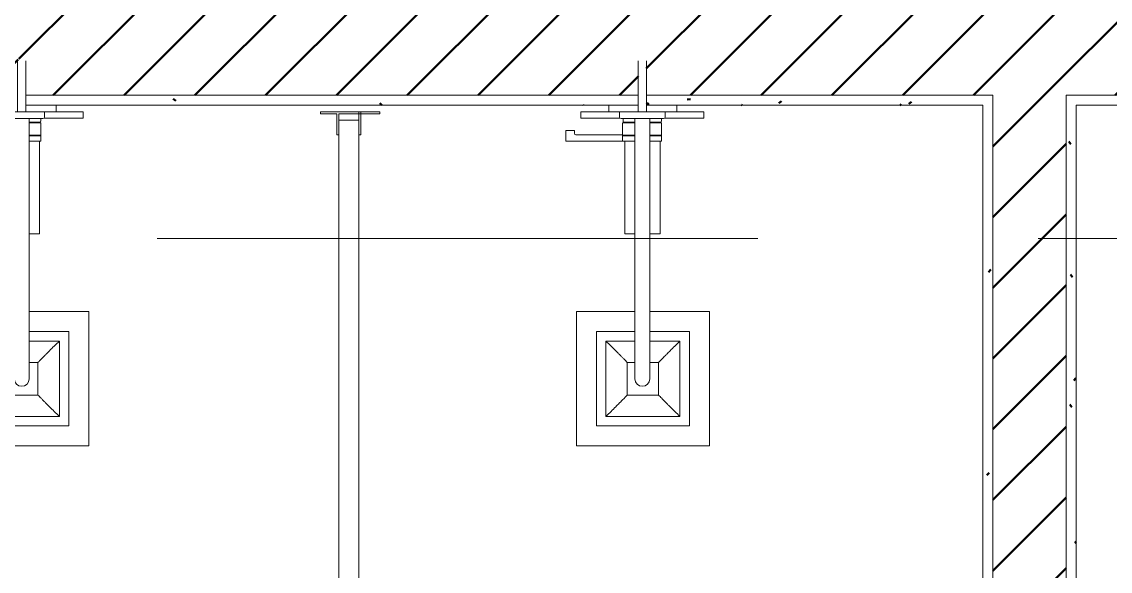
# Model space of a CAD drawing. Header units: millimetres. Extents: x -76261 to 649593, y -304265 to 60256.
# Drawn here: x 18500 to 20131, y -7099 to -6275 of the extents above; entities that cross this region are included whole.
import ezdxf

# ---------------------------------------------------------------- set-up
doc = ezdxf.new("R2010")
doc.units = ezdxf.units.MM
doc.header["$LTSCALE"] = 2000
doc.header["$MEASUREMENT"] = 0
doc.linetypes.add('Centre', pattern=[6.9, 4, -0.7, 1.5, -0.7])
doc.layers.get('0').update_dxf_attribs({"linetype": 'CONTINUOUS'})
for name, color, linetype, lineweight in [('A-GENM', 8, 'CONTINUOUS', 15), ('A-WALL', 8, 'CONTINUOUS', 15), ('A-WALL-PATT', 8, 'CONTINUOUS', 50), ('P-SANR-FIXT', 8, 'CONTINUOUS', 15), ('Q-SPCQ', 8, 'CONTINUOUS', 15), ('S-GRID', 14, 'CONTINUOUS', 15)]:
    doc.layers.add(name, color=color, linetype=linetype, lineweight=lineweight)
pattern_1 = [(45, (87192.53, 42001.635), (-53.03301, 53.03301), [])]
pattern_2 = [(307.5, (19940, -7660), (146.824, 4.8), [5.029, -110.795, 5.029, -124.511, -123.825]), (307.5, (19940, -7660), (146.824, 4.8), [-245.364, 5.029, -118.796]), (277.5, (19940, -7660), (215.047, -134.857), [5.029, -57.455, 5.029, -99.365, -40.005]), (277.5, (19940, -7660), (215.047, -134.857), [-166.878, 5.029, -34.976]), (237.5, (19940, -7566.27), (0.432, -237.298), [5.029, -33.071, 5.029, -132.131, -179.07]), (237.5, (19940, -7566.27), (0.432, -237.298), [-175.26, 5.029, -174.041]), (227.5, (19940, -7566.27), (66.88, -229.067), [5.029, -14.021, 5.029, -84.887, -102.87]), (227.5, (19940, -7566.27), (66.88, -229.067), [-108.966, 5.029, -97.841])]

# ---------------------------------------------------------------- blocks, each defined once
blk = doc.blocks.new('Privacy-Screen - VACH TAM-10895393-1st  FLOOR PLAN')
at = {"layer": 'Q-SPCQ'}
for p, q in [((376.4, -679.7), (316.1, -679.7)), ((316.1, -679.7), (316.1, -682.8)), ((316.1, -682.8), (340.1, -682.8)), ((340.1, -682.8), (340.1, -714.5)), ((373.2, -679.7), (343.2, -679.7)), ((343.2, -692.4), (343.2, -682.9)), ((343.2, -682.9), (373.2, -682.9)), ((405, -679.7), (373.2, -679.7)), ((373.2, -679.7), (373.2, -682.9)), ((373.2, -682.9), (405, -682.9)), ((373.2, -682.9), (373.2, -692.4)), ((376.4, -714.5), (376.4, -679.7)), ((405, -682.9), (405, -679.7)), ((373.2, -692.4), (343.2, -692.4)), ((343.2, -692.4), (343.2, -1879.7)), ((373.2, -1879.7), (373.2, -692.4)), ((340.1, -714.5), (343.2, -714.5)), ((373.2, -714.5), (376.4, -714.5)), ((343.2, -1879.7), (373.2, -1879.7))]:
    blk.add_line(p, q, dxfattribs=at)
blk = doc.blocks.new('Shower_Fixture-Delta-T14486 - VÒI SEN-10671994-1st  FLOOR PLAN')
at = {"layer": 'A-GENM'}
for p, q in [((-69714.6, -44342), (-69714.6, -44351.6)), ((-69656.8, -44342), (-69714.6, -44342)), ((-69656.8, -44342), (-69656.8, -44349.7)), ((-69588.3, -44342), (-69656.8, -44342)), ((-69588.3, -44349.7), (-69588.3, -44342)), ((-69530.5, -44342), (-69588.3, -44342)), ((-69530.5, -44351.6), (-69530.5, -44342)), ((-69714.6, -44351.6), (-69656, -44351.6)), ((-69654.3, -44352.2), (-69633.6, -44352.2)), ((-69652.2, -44358.6), (-69652.2, -44376.8)), ((-69649.1, -44358.6), (-69652.2, -44358.6)), ((-69651.4, -44352.2), (-69651.4, -44356.1)), ((-69649.7, -44357.8), (-69648.8, -44357.8)), ((-69648.8, -44357.8), (-69649.1, -44358.6)), ((-69633.6, -44358.6), (-69649.1, -44358.6)), ((-69633.6, -44357.7), (-69648.9, -44357.7)), ((-69633.6, -44352.2), (-69611.4, -44352.2)), ((-69633.6, -44352.2), (-69633.6, -44671.9)), ((-69611.4, -44352.2), (-69590.8, -44352.2)), ((-69611.4, -44671.9), (-69611.4, -44352.2)), ((-69596.2, -44357.7), (-69611.4, -44357.7)), ((-69596.2, -44358.6), (-69611.4, -44358.6)), ((-69597.3, -44357.8), (-69595.8, -44357.8)), ((-69597, -44358.6), (-69597.3, -44357.8)), ((-69594, -44358.6), (-69597, -44358.6)), ((-69594.1, -44356.1), (-69594.1, -44352.2)), ((-69594, -44386.3), (-69594, -44358.6)), ((-69589.1, -44351.6), (-69530.5, -44351.6)), ((-69737.1, -44370.4), (-69737.1, -44386.3)), ((-69724.4, -44370.4), (-69737.1, -44370.4)), ((-69724.4, -44374.4), (-69724.4, -44370.4)), ((-69652.2, -44376.8), (-69722, -44376.8)), ((-69633.6, -44378.3), (-69652.4, -44378.3)), ((-69633.6, -44377.3), (-69652.2, -44377.3)), ((-69652.2, -44386.3), (-69652.2, -44377.3)), ((-69594, -44377.3), (-69611.4, -44377.3)), ((-69594, -44378.3), (-69611.4, -44378.3)), ((-69737.1, -44386.3), (-69633.6, -44386.3)), ((-69648.8, -44386.3), (-69648.8, -44525.3)), ((-69611.4, -44386.3), (-69594, -44386.3)), ((-69596, -44525.3), (-69596, -44386)), ((-69648.8, -44525.3), (-69633.6, -44525.3)), ((-69611.4, -44525.3), (-69596, -44525.3)), ((-69691.4, -44671.9), (-69691.4, -44813.5)), ((-69633.6, -44671.9), (-69691.4, -44671.9)), ((-69633.6, -44671.9), (-69633.6, -44742.8)), ((-69611.4, -44671.9), (-69611.4, -44742.8)), ((-69551.9, -44671.9), (-69611.4, -44671.9)), ((-69551.9, -44813.5), (-69551.9, -44671.9)), ((-69677.1, -44686.2), (-69633.6, -44686.2)), ((-69677.1, -44799.2), (-69677.1, -44686.2)), ((-69611.4, -44686.2), (-69566.2, -44686.2)), ((-69566.2, -44686.2), (-69566.2, -44799.2)), ((-69645.2, -44718.1), (-69633.6, -44718.1)), ((-69645.2, -44767.2), (-69645.2, -44718.1)), ((-69611.4, -44718.1), (-69598.2, -44718.1)), ((-69598.2, -44718.1), (-69598.2, -44767.2)), ((-69598.2, -44767.2), (-69645.2, -44767.2)), ((-69566.2, -44799.2), (-69677.1, -44799.2)), ((-69691.4, -44813.5), (-69551.9, -44813.5))]:
    blk.add_line(p, q, dxfattribs=at)
for centre, radius, start, end in [((-69654.3, -44349.7), 2.52, 180, 270), ((-69649.7, -44356.1), 1.73, 180, 270), ((-69595.8, -44356.1), 1.73, 270, 0), ((-69590.8, -44349.7), 2.52, 270, 0), ((-69722, -44374.4), 2.39, 180, 270), ((-69622.5, -44742.8), 11.1, 180, 0)]:
    blk.add_arc(centre, radius, start, end, dxfattribs=at)
for points, knots in [([(-69645.2, -44718.1), (-69646.5, -44716.8), (-69648.8, -44714.4), (-69652.6, -44710.6), (-69655.6, -44707.5), (-69658.9, -44704.2), (-69663.4, -44699.6), (-69669.4, -44693.6), (-69674.5, -44688.6), (-69677.1, -44686.2)], [0, 0, 0, 0, 0.2, 0.3, 0.4, 0.5, 0.6, 0.8, 1, 1, 1, 1]), ([(-69566.2, -44686.2), (-69571.5, -44691.1), (-69578.3, -44697.9), (-69584.9, -44704.6), (-69587.3, -44707.1), (-69588.9, -44708.7), (-69590.8, -44710.6), (-69592.9, -44712.8), (-69595.5, -44715.4), (-69597.2, -44717.2), (-69598.2, -44718.1)], [0, 0, 0, 0, 0.4, 0.55, 0.5875, 0.625, 0.7, 0.775, 0.85, 1, 1, 1, 1]), ([(-69677.1, -44799.2), (-69671.9, -44794.3), (-69665.1, -44787.4), (-69658.5, -44780.7), (-69656.1, -44778.3), (-69654.5, -44776.7), (-69652.6, -44774.8), (-69650.5, -44772.6), (-69647.9, -44769.9), (-69646.2, -44768.2), (-69645.2, -44767.2)], [0, 0, 0, 0, 0.4, 0.55, 0.5875, 0.625, 0.7, 0.775, 0.85, 1, 1, 1, 1]), ([(-69598.2, -44767.2), (-69596.8, -44768.5), (-69594.5, -44770.9), (-69590.8, -44774.8), (-69587.7, -44777.9), (-69584.5, -44781.2), (-69579.9, -44785.7), (-69573.9, -44791.8), (-69568.9, -44796.7), (-69566.2, -44799.2)], [0, 0, 0, 0, 0.2, 0.3, 0.4, 0.5, 0.6, 0.8, 1, 1, 1, 1])]:
    blk.add_open_spline(points, degree=3, knots=knots, dxfattribs=at)
at = {"layer": 'P-SANR-FIXT'}
for p, q in [((-69628.9, -44278.5), (-69628.9, -44342)), ((-69616.2, -44342), (-69616.2, -44278.5)), ((-69672.7, -44332), (-69672.7, -44342)), ((-69571.1, -44342), (-69571.1, -44332)), ((-69714.6, -44342), (-69714.6, -44351.6)), ((-69711.4, -44342), (-69656.8, -44342)), ((-69656.8, -44342), (-69656.8, -44349.7)), ((-69588.3, -44342), (-69656.8, -44342)), ((-69588.3, -44349.7), (-69588.3, -44342)), ((-69588.3, -44342), (-69533.6, -44342)), ((-69530.5, -44351.6), (-69530.5, -44342)), ((-69656, -44351.6), (-69711.4, -44351.6)), ((-69654.3, -44352.2), (-69590.8, -44352.2)), ((-69651.4, -44352.2), (-69651.4, -44356.1)), ((-69533.6, -44351.6), (-69589.1, -44351.6)), ((-69721.4, -44641.9), (-69721.4, -44843.5)), ((-69633.6, -44641.9), (-69721.4, -44641.9)), ((-69521.9, -44641.9), (-69611.4, -44641.9)), ((-69521.9, -44843.5), (-69521.9, -44641.9)), ((-69721.4, -44843.5), (-69521.9, -44843.5))]:
    blk.add_line(p, q, dxfattribs=at)
at = {"layer": 'P-SANR-FIXT', "flags": 128}
for points in [[(-69628.9, -44265.8), (-69628.9, -44265.8), (-69628.9, -44265.9), (-69628.9, -44265.9), (-69628.9, -44266), (-69628.9, -44266.1), (-69628.9, -44266.2), (-69628.9, -44266.3), (-69628.9, -44266.5), (-69628.9, -44266.6), (-69628.9, -44266.8), (-69628.9, -44267), (-69628.9, -44267.3), (-69628.9, -44267.5), (-69628.9, -44267.8), (-69628.9, -44268), (-69628.9, -44268.3), (-69628.9, -44268.6), (-69628.9, -44269), (-69628.9, -44269.3), (-69628.9, -44269.7), (-69628.9, -44270), (-69628.9, -44270.4), (-69628.9, -44270.8), (-69628.9, -44271.2), (-69628.9, -44271.6), (-69628.9, -44272.1), (-69628.9, -44272.5), (-69628.9, -44273), (-69628.9, -44273.4), (-69628.9, -44273.9), (-69628.9, -44274.4), (-69628.9, -44274.9), (-69628.9, -44275.3), (-69628.9, -44275.8), (-69628.9, -44276.3), (-69628.9, -44276.8), (-69628.9, -44277.3), (-69628.9, -44277.8), (-69628.9, -44278.3), (-69628.9, -44278.5)], [(-69616.2, -44278.5), (-69616.2, -44278), (-69616.2, -44277.5), (-69616.2, -44277), (-69616.2, -44276.5), (-69616.2, -44276), (-69616.2, -44275.5), (-69616.2, -44275), (-69616.2, -44274.5), (-69616.2, -44274), (-69616.2, -44273.6), (-69616.2, -44273.1), (-69616.2, -44272.6), (-69616.2, -44272.2), (-69616.2, -44271.8), (-69616.2, -44271.3), (-69616.2, -44270.9), (-69616.2, -44270.5), (-69616.2, -44270.1), (-69616.2, -44269.8), (-69616.2, -44269.4), (-69616.2, -44269.1), (-69616.2, -44268.7), (-69616.2, -44268.4), (-69616.2, -44268.1), (-69616.2, -44267.8), (-69616.2, -44267.6), (-69616.2, -44267.3), (-69616.2, -44267.1), (-69616.2, -44266.9), (-69616.2, -44266.7), (-69616.2, -44266.5), (-69616.2, -44266.4), (-69616.2, -44266.2), (-69616.2, -44266.1), (-69616.2, -44266), (-69616.2, -44265.9), (-69616.2, -44265.9), (-69616.2, -44265.9), (-69616.2, -44265.8)], [(-69649.7, -44357.8), (-69649.8, -44357.8), (-69649.9, -44357.8), (-69649.9, -44357.8), (-69650, -44357.8), (-69650.1, -44357.7), (-69650.1, -44357.7), (-69650.2, -44357.7), (-69650.3, -44357.7), (-69650.3, -44357.7), (-69650.4, -44357.6), (-69650.5, -44357.6), (-69650.5, -44357.6), (-69650.6, -44357.6), (-69650.6, -44357.5), (-69650.7, -44357.5), (-69650.8, -44357.4), (-69650.8, -44357.4), (-69650.9, -44357.4), (-69650.9, -44357.3), (-69651, -44357.3), (-69651, -44357.2), (-69651, -44357.2), (-69651.1, -44357.1), (-69651.1, -44357.1), (-69651.2, -44357), (-69651.2, -44357), (-69651.2, -44356.9), (-69651.3, -44356.8), (-69651.3, -44356.8), (-69651.3, -44356.7), (-69651.3, -44356.6), (-69651.4, -44356.6), (-69651.4, -44356.5), (-69651.4, -44356.5), (-69651.4, -44356.4), (-69651.4, -44356.3), (-69651.4, -44356.3), (-69651.4, -44356.2), (-69651.4, -44356.1), (-69651.4, -44356.1)], [(-69649.4, -44357.8), (-69649.5, -44357.8), (-69649.6, -44357.8), (-69649.7, -44357.8), (-69649.7, -44357.8)], [(-69649.7, -44357.8), (-69649.7, -44357.8), (-69649.7, -44357.8), (-69649.6, -44357.8), (-69649.4, -44357.8)], [(-69594.5, -44357.2), (-69594.6, -44357.3), (-69594.6, -44357.3), (-69594.6, -44357.4), (-69594.7, -44357.4), (-69594.8, -44357.4), (-69594.8, -44357.5), (-69594.9, -44357.5), (-69594.9, -44357.6), (-69595, -44357.6), (-69595, -44357.6), (-69595.1, -44357.6), (-69595.2, -44357.7), (-69595.2, -44357.7), (-69595.3, -44357.7), (-69595.4, -44357.7), (-69595.4, -44357.7), (-69595.5, -44357.8), (-69595.5, -44357.8)]]:
    blk.add_lwpolyline(points, dxfattribs=at)
at = {"layer": 'P-SANR-FIXT'}
blk.add_arc((-69722, -44374.4), 2.39, 180, 270, dxfattribs=at)
for points in [[(-69656.8, -44349.7), (-69656.8, -44349.9), (-69656.8, -44350.2), (-69656.7, -44350.4)], [(-69588.3, -44350.4), (-69588.3, -44350.2), (-69588.3, -44349.9), (-69588.3, -44349.7)]]:
    blk.add_open_spline(points, degree=3, dxfattribs=at)
blk = doc.blocks.new('Xrexf_Office')
at = {"layer": 'A-WALL-PATT'}
h = blk.add_hatch(dxfattribs=at)
h.set_pattern_fill('FP_20', color=256, style=0, pattern_type=2)
h.set_pattern_definition(pattern_1)
h.paths.add_polyline_path([(21310.5, -6203.6), (21300.5, -6204.6), (21305, -6209.3), (21309.5, -6204.6)], flags=0)
h.paths.add_polyline_path([(20365.5, -6203.6), (20355.5, -6204.6), (20360, -6209.3), (20364.5, -6204.6)], flags=0)
h.paths.add_polyline_path([(19435.5, -6203.6), (19425.5, -6204.6), (19430, -6209.3), (19434.5, -6204.6)], flags=0)
h.paths.add_polyline_path([(18505.5, -6203.6), (18495.5, -6204.6), (18500, -6209.3), (18504.5, -6204.6)], flags=0)
h.paths.add_polyline_path([(17575.5, -6203.6), (17565.5, -6204.6), (17570, -6209.3), (17574.5, -6204.6)], flags=0)
h.paths.add_polyline_path([(17564.5, -6346.4), (17574.5, -6345.4), (17570, -6340.7), (17564.6, -6346.3)], flags=0)
h.paths.add_polyline_path([(18494.5, -6346.4), (18504.5, -6345.4), (18500, -6340.7), (18495.5, -6345.4)], flags=0)
h.paths.add_polyline_path([(19424.5, -6346.4), (19434.1, -6345), (19430, -6340.7), (19425.5, -6345.4)], flags=0)
h.paths.add_polyline_path([(21795, -6385), (21795, -6165), (21311.3, -6165), (21309.8, -6219.5), (21299.5, -6219.4), (21299.1, -6209.3), (21298.6, -6203.6), (21298.6, -6165), (20366.4, -6165), (20364.8, -6219.5), (20354.5, -6219.4), (20354.1, -6209.3), (20353.7, -6203.6), (20353.7, -6165), (19436.4, -6165), (19434.8, -6219.5), (19424.5, -6219.4), (19424.1, -6209.3), (19423.7, -6203.6), (19423.7, -6165), (18506.4, -6165), (18504.8, -6219.5), (18494.5, -6219.4), (18494.1, -6209.3), (18493.7, -6203.6), (18493.7, -6165), (17576.4, -6165), (17574.8, -6219.5), (17564.5, -6219.4), (17564.1, -6209.3), (17563.7, -6201.4), (17563.7, -6165), (17075, -6165), (17075, -6385), (17563.7, -6385), (17564.6, -6330.6), (17575.5, -6330.6), (17575.9, -6340.7), (17576.4, -6346.4), (17576.4, -6385), (18493.7, -6385), (18494.5, -6330.6), (18505.5, -6330.6), (18505.9, -6340.7), (18506.4, -6346.4), (18506.4, -6385), (19423.7, -6385), (19424.5, -6330.6), (19435.5, -6330.6), (19435.6, -6345.1), (19436.4, -6346.4), (19436.4, -6385), (21780, -6385)], flags=0)
h = blk.add_hatch(dxfattribs=at)
h.set_pattern_fill('FP_22', color=256, angle=37.5, style=0, pattern_type=2)
h.set_pattern_definition([(37.5, (19435, -6400), (-4.7995, 146.824), [5.029, -110.795, 5.029, -124.511, -123.825]), (37.5, (19435, -6400), (-4.7995, 146.824), [-245.364, 5.029, -118.796]), (7.5, (19435, -6400), (134.857, 215.047), [5.029, -57.455, 5.029, -99.365, -40.005]), (7.5, (19435, -6400), (134.857, 215.047), [-166.878, 5.029, -34.976]), (327.5, (19341.27, -6400), (237.298, 0.4316), [5.029, -33.071, 5.029, -132.131, -179.07]), (327.5, (19341.27, -6400), (237.298, 0.4316), [-175.26, 5.029, -174.041]), (317.5, (19341.27, -6400), (229.067, 66.88), [5.029, -14.021, 5.029, -84.887, -102.87]), (317.5, (19341.27, -6400), (229.067, 66.88), [-108.966, 5.029, -97.841])])
h.paths.add_polyline_path([(21780, -6400), (22015, -6400), (22015, -6385), (20065, -6385), (20065, -6400), (21581.9, -6400)], flags=0)
h.paths.add_polyline_path([(19350.1, -6400), (19423.7, -6400), (19423.7, -6385), (18506.4, -6385), (18506.4, -6400), (19201.3, -6400)], flags=0)
h.paths.add_polyline_path([(19498.8, -6400), (19955, -6400), (19955, -6385), (19436.4, -6385), (19436.4, -6400)], flags=0)
h.paths.add_polyline_path([(18493.7, -6400), (18493.7, -6385), (17576.4, -6385), (17576.4, -6400), (18457.3, -6400)], flags=0)
h.paths.add_polyline_path([(17563.7, -6400), (17563.7, -6385), (17090, -6385), (17090, -6400), (17415.8, -6400)], flags=0)
h = blk.add_hatch(dxfattribs=at)
h.set_pattern_fill('FP_20', color=256, style=0, pattern_type=2)
h.set_pattern_definition(pattern_1)
h.paths.add_polyline_path([(20065, -8935), (20065, -8820), (20010, -8820), (20010, -8835), (19955, -8835), (19955, -8935)], flags=0)
h.paths.add_polyline_path([(20065, -7920), (20065, -6385), (19955, -6385), (19955, -7905), (20010, -7905), (20010, -7920)], flags=0)
h = blk.add_hatch(dxfattribs=at)
h.set_pattern_fill('FP_25', color=256, angle=37.5, style=0, pattern_type=2)
h.set_pattern_definition(pattern_2)
h.paths.add_polyline_path([(19940, -8920), (19955, -8920), (19955, -8835), (20010, -8835), (20010, -8820), (19940, -8820)], flags=0)
h.paths.add_polyline_path([(20010, -7920), (20010, -7905), (19955, -7905), (19955, -6400), (19940, -6400), (19940, -7920)], flags=0)
h = blk.add_hatch(dxfattribs=at)
h.set_pattern_fill('FP_25', color=256, angle=37.5, style=0, pattern_type=2)
h.set_pattern_definition(pattern_2)
h.paths.add_polyline_path([(20080, -9045), (20080, -8820), (20065, -8820), (20065, -9045)], flags=0)
h.paths.add_polyline_path([(20065, -7920), (20080, -7920), (20080, -6400), (20065, -6400), (20065, -7595.1)], flags=0)
at = {"layer": 'A-WALL'}
for p, q in [((18505.9, -6385), (19424.1, -6385)), ((19435.9, -6385), (19955, -6385)), ((19955, -6385), (19955, -7905)), ((20065, -6385), (22015, -6385)), ((20065, -7920), (20065, -6385)), ((18506, -6400), (19424, -6400)), ((19436, -6400), (19940, -6400)), ((19940, -6400), (19940, -7920)), ((20080, -6400), (22030, -6400)), ((20080, -7920), (20080, -6400))]:
    blk.add_line(p, q, dxfattribs=at)
at = {"layer": 'S-GRID', "linetype": 'Centre', "ltscale": 0.3}
blk.add_line((-4816.9, -6600), (36139, -6600), dxfattribs=at)
at = {"layer": 'P-SANR-FIXT'}
for p in [(88122.5, 37932), (89052.5, 37932)]:
    blk.add_blockref('Shower_Fixture-Delta-T14486 - VÒI SEN-10671994-1st  FLOOR PLAN', p, dxfattribs=at)
at = {"layer": 'Q-SPCQ'}
blk.add_blockref('Privacy-Screen - VACH TAM-10895393-1st  FLOOR PLAN', (18631.8, -5730.3), dxfattribs=at)

msp = doc.modelspace()

# ---------------------------------------------------------------- block references
at = {"linetype": 'ByBlock'}
msp.add_blockref('Xrexf_Office', (0, 0), dxfattribs=at)

doc.saveas('drawing.dxf')
